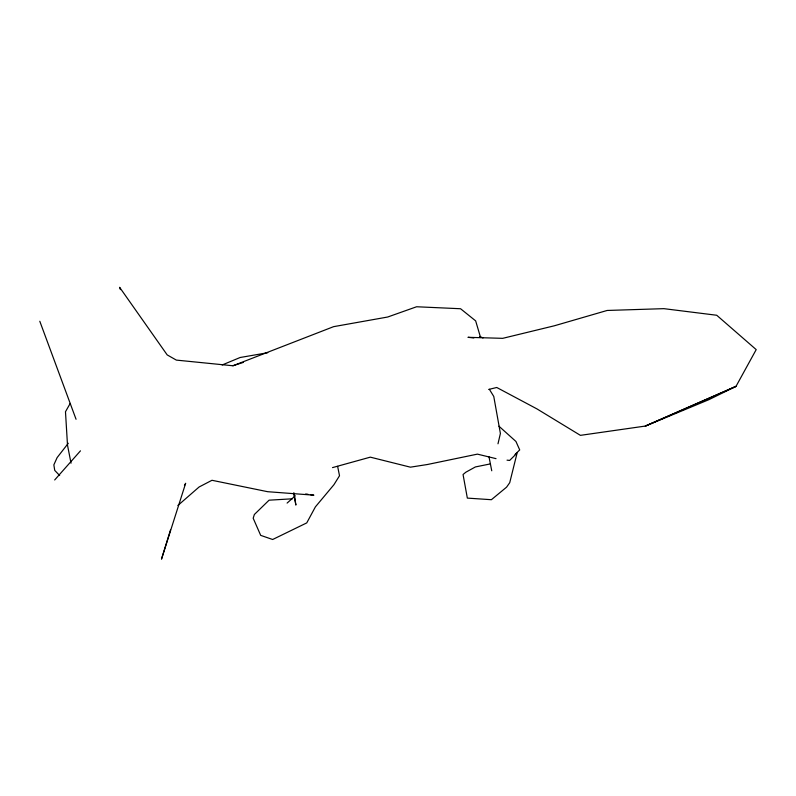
<?xml version="1.0" encoding="UTF-8"?>
<svg xmlns="http://www.w3.org/2000/svg" width="796" height="796" viewBox="0 0 796 796"><rect width="100%" height="100%" fill="white"/><g stroke="black" fill="none" stroke-linecap="round" stroke-linejoin="round"><path stroke-width="1.19" d="M497.988 443.81L500.395 433.472L493.769 396.448L489.371 389.314M170.553 529.788L161.498 559.14L185.657 483.272L184.443 485.441M70.197 403.433L65.481 411.751L67.501 445.183L71.033 463.182M68.317 443.243L57.113 457.62L53.859 464.854L54.735 470.396L59.65 475.52M54.675 479.968L80.466 450.835M287.097 503.082L295.296 495.769M177.866 505.49L199.109 486.983L211.975 480.286L267.645 491.699L313.883 495.182L310.37 494.654M515.082 454.466L519.708 449.929L515.947 441.472L498.973 426.218M222.154 364.976L240.133 357.504L267.784 352.718M120.405 289.615L119.619 287.306L167.18 354.897L176.334 360.1L232.92 365.762L333.604 326.659L387.692 317.017L416.597 306.759L460.566 308.739L475.66 320.878L480.575 337.524M232.92 365.762L243.467 362.359M332.509 467.61L370.309 457.153L410.408 467.172L427.372 464.516L477.401 454.128L496.027 458.645M488.724 389.433L496.744 387.483L536.922 408.885L580.413 435.352L645.367 426.059L708.868 399.682L736.011 386.358L756.2 349.613L716.728 315.256L663.894 308.659L607.159 310.46L554.295 325.803L502.694 338.34L467.968 337.315L473.859 337.952M490.475 463.879L475.391 466.944L465.819 472.227L463.053 474.515L467.342 498.107L491.391 499.709L506.564 487.172L509.729 482.694L517.092 453.043L509.669 460.436L507.032 460.168M292.381 498.793L269.078 500.186L254.362 514.495L253.188 518.236L260.69 535.36L272.65 539.499L306.749 522.902L315.395 506.873L333.912 484.734L339.514 475.749L337.623 466.347M305.694 493.948L308.032 494.296M479.799 336.439L483.023 337.952M39.8 321.266L76.058 419.273M488.993 456.795L491.749 470.784M293.843 492.734L295.883 505.072L293.933 493.44M736.011 386.358L645.367 426.059L736.011 386.358"/></g></svg>
